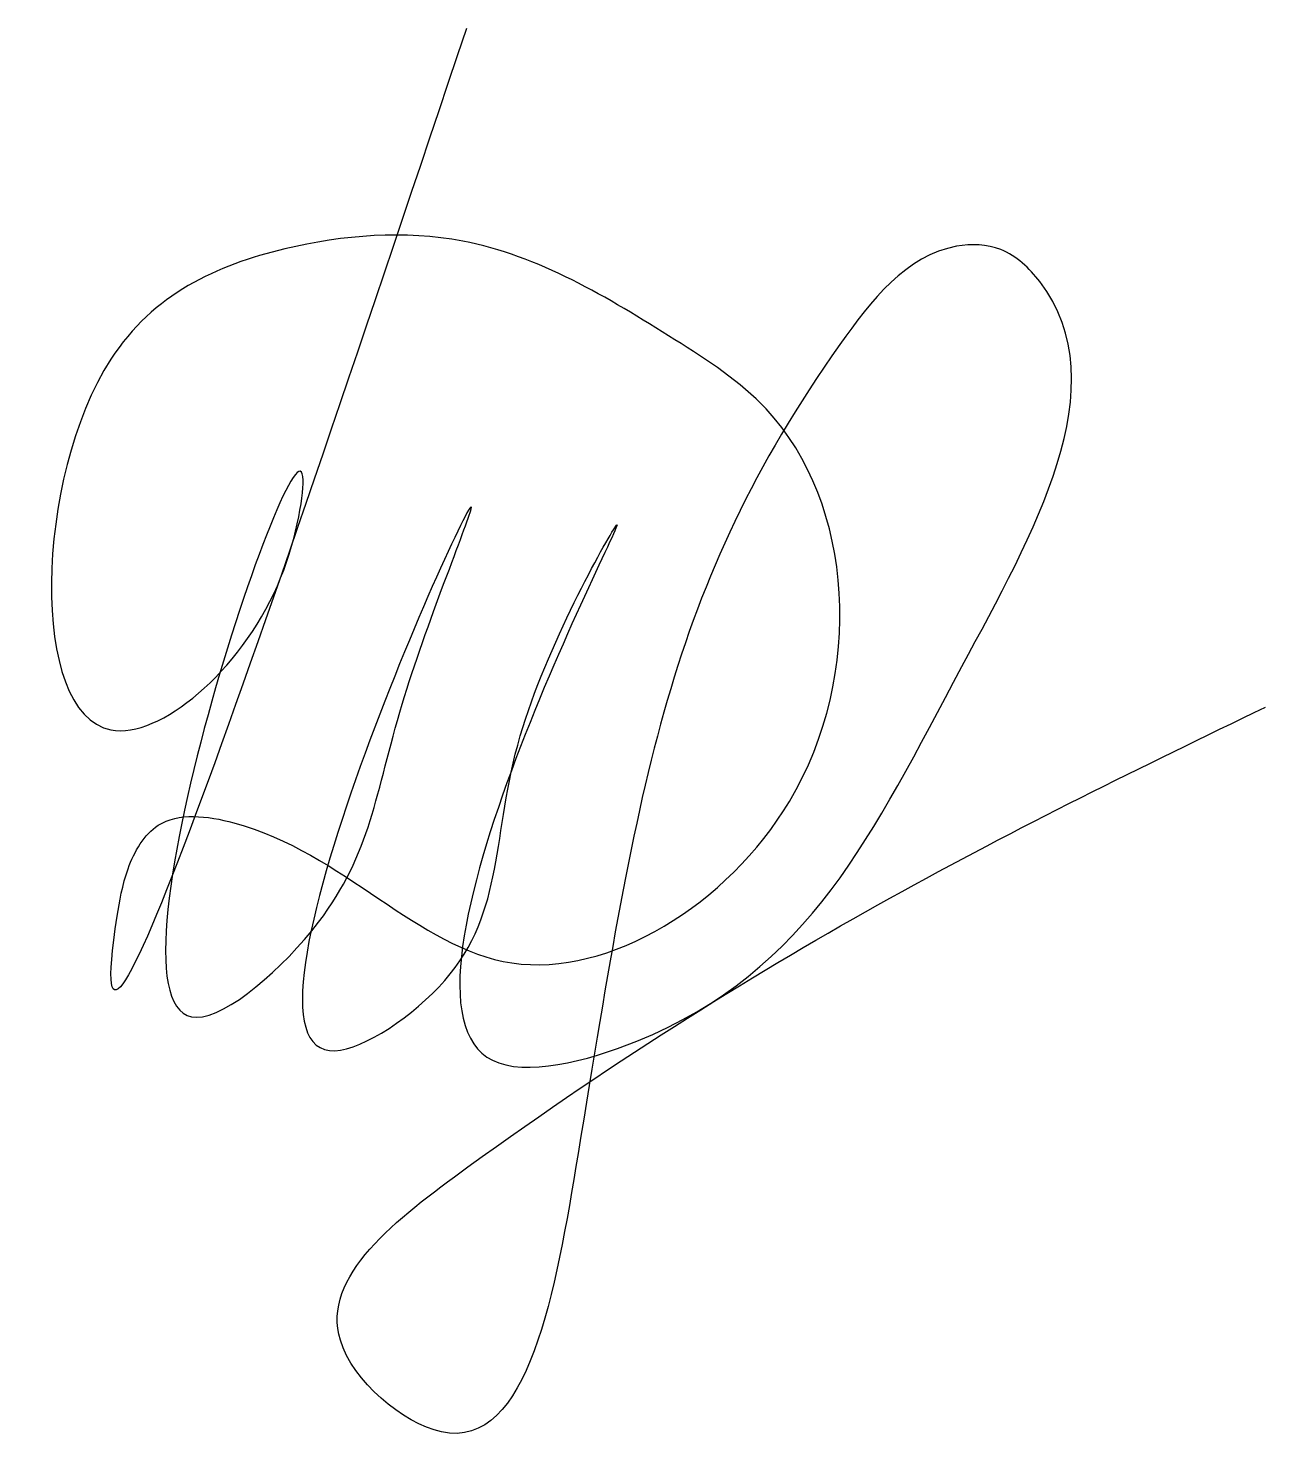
# Model space of a CAD drawing. Header units: millimetres. Extents: x 5.23 to 9.42, y 0.04 to 4.86.
import ezdxf

# ---------------------------------------------------------------- set-up
doc = ezdxf.new("R2010")
doc.units = ezdxf.units.MM
doc.layers.add('Текст эл', color=5, linetype='Continuous', lineweight=25)

msp = doc.modelspace()

# ---------------------------------------------------------------- linework, layer by layer
at = {"layer": 'Текст эл', "color": 5, "linetype": 'Continuous', "lineweight": 30}
msp.add_spline([(6.713, 4.8571), (5.5303, 1.8521), (5.5671, 2.0121), (5.6689, 2.1594), (5.9259, 2.1677), (6.8674, 1.6936), (7.8074, 2.2406), (7.7285, 3.5688), (7.4195, 3.8032), (6.7005, 4.1371), (6.0977, 4.1108), (5.5088, 3.7372), (5.5088, 2.4827), (6.0727, 2.9699), (6.1598, 3.3284), (5.7986, 1.5096), (6.2123, 1.8316), (6.4956, 2.57), (6.7292, 3.2308), (6.2676, 1.3965), (6.6398, 1.6341), (6.8955, 2.462), (7.2192, 3.1719), (6.8013, 1.3641), (7.2905, 1.4288), (8.3915, 2.6969), (8.6551, 4), (8.5235, 4.1082), (8.3737, 4.1197), (7.9782, 3.7871), (7.0913, 1.0483), (6.6288, 0.1059), (6.2861, 0.4161), (6.718, 1.0028), (9.4202, 2.5599)], degree=3, dxfattribs=at)

doc.saveas('drawing.dxf')
